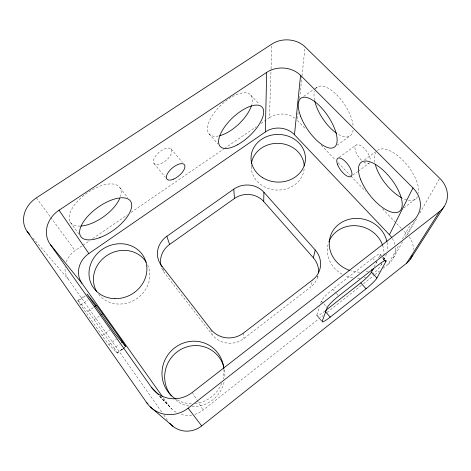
<?xml version="1.0" encoding="UTF-8"?>
<svg xmlns="http://www.w3.org/2000/svg" width="471" height="471" viewBox="0 0 471 471"><rect width="100%" height="100%" fill="white"/><g stroke="black" fill="none" stroke-linecap="round" stroke-linejoin="round"><path stroke-width="0.35" stroke-dasharray="2.35 1.77" d="M260.963 123.508L269.465 117.691L271.037 69.59M271.06 68.86L271.867 44.08M298.125 112.292L297.272 120.288L305.944 129.301M299.597 98.486L301.917 76.685M301.993 75.961L305.09 46.888M161.718 267.911A21.69 20.129 -18.1 0 0 164.456 272.839L212.168 334.64A22.508 21.925 -13.4 0 0 243.972 338.466L310.807 286.933L312.591 279.927M318.031 275.847L317.701 277.142L318.09 275.723A21.972 20.612 11.9 0 1 310.807 286.933M322.17 321.287L316.848 315.034L319.585 306.639M320.727 303.147L321.41 301.046A13.106 2.119 -40.6 0 1 332.832 289.282L372.614 258.273A12.958 2.031 -41.3 0 1 380.009 255.294L383.912 259.492M374.115 266.933L377.059 261.117M378.696 257.878L380.009 255.294M381.192 264.802L381.869 263.524M383.571 260.333L384.589 258.414M383.058 268.276L388.245 264.19L398.925 245.144M402.487 238.797L410.671 224.196M393.314 258.161L402.505 241.976M405.348 236.972L414.368 221.076M416.505 218.927L407.433 234.811L401.828 228.977M419.773 213.204L439.361 178.892M194.782 414.392A24.975 24.015 -60.3 0 0 203.095 410.058L323.071 315.541M327.11 312.355L362.87 284.184M363.447 283.73L374.404 275.093M374.981 274.64L379.597 271.002M403.712 208.064L415.846 198.75M117.267 353.132L122.678 349.105M85.145 296.112L78.357 300.892A8.649 0.389 54 0 0 80.729 305.02L102.089 335.54A8.814 0.4 54.1 0 0 108.878 344.489L116.979 352.897L122.177 349.064M116.979 352.897A8.337 0.359 54.2 0 0 114.123 348.181L119.251 344.419M352.885 175.13L357.589 171.674M358.178 171.238L369.346 163.025M108.878 344.489L116.355 339.026M364.472 159.934L375.534 151.833M102.089 335.54L109.643 330.053M339.055 157.385L356.2 144.986M123.178 348.734L124.815 347.551M337.106 145.203L349.941 136.001M78.357 300.892L87.865 311.396A8.178 0.347 54 0 1 94.176 319.756L99.246 316.118M87.865 311.396L93.558 307.345M80.729 305.02L88.201 299.733M77.856 300.445L84.68 295.635M66.217 262A22.131 19.694 -30.6 0 1 75.13 250.637L82.419 245.65M83.026 245.232L89.708 240.663M92.74 238.585L127.358 214.906M131.003 212.415L223.913 148.848M224.526 148.436L256.1 126.829M303.671 96.367L314.416 89.001M315.017 88.595L317.401 86.958M321.246 145.203L335.523 160.052M338.072 162.701L350.312 175.43M350.824 175.96L365.614 191.332M382.446 208.83L401.316 228.447M159.634 396.235L171.791 408.993M159.852 396.482L170.237 407.356M159.857 396.146L168.883 405.631A24.975 24.015 -60.3 0 0 177.096 412.79M250.778 95.148L259.227 104.097M380.185 254.14L382.635 256.777M383.123 257.307L385.095 259.421M372.614 258.273L378.572 264.731M316.912 315.641L321.387 320.851M209.018 133.811L218.061 144.02M332.832 289.282L336.006 292.897M336.459 293.415L338.726 296M321.41 301.046L323.33 303.271M323.807 303.824L327.162 307.716M32.852 238.061L68.242 279.138L161.665 411.931M171.067 148.966L182.306 162.224M153.952 163.449L165.486 177.408M119.875 187.605L127.876 197.761M36.367 197.867L50.303 216.837M50.738 217.431L75.13 250.637M70.409 222.377L79.034 234.14M163.343 397.836L168.883 405.631M163.778 414.933L167.582 420.338M94.176 319.756L114.123 348.181M192.303 392.414L196.766 399.714M197.143 400.321L203.095 410.058M162.813 268.829L164.456 272.839M210.831 329.771L212.168 334.64M243.525 333.003L243.972 338.466M251.161 164.715L251.184 166.122M191.75 415.092A24.975 24.015 -60.3 0 1 179.922 414.027M395.452 247.881A22.902 20.6 20.8 0 1 388.245 264.19M392.325 238.485A22.902 20.6 20.8 0 1 395.022 245.026M409.128 236.783A22.196 19.782 22.5 0 1 413.461 249.565M269.465 117.691A19.929 17.127 1.7 0 1 294.716 118.068M68.242 279.138A22.131 19.694 -30.6 0 1 65.11 266.851M324.943 311.043A12.169 1.831 -40.4 0 1 316.848 315.034M223.89 369.264A31.645 30.609 -52.8 0 1 223.077 378.925M221.7 383.264A31.645 30.609 -52.8 0 1 195.218 403.565M191.326 403.729A31.645 30.609 -52.8 0 1 177.214 399.891M224.449 369.847A30.78 29.785 -54.9 0 1 224.767 377.93M224.037 382.317A30.78 29.785 -54.9 0 1 191.95 406.396M188.818 406.026A30.78 29.785 -54.9 0 1 176.024 400.403M147.653 264.896A28.796 26.211 -29.2 0 1 135.336 299.562A28.796 26.211 -29.2 0 1 98.651 294.469M386.408 254.052A29.396 26.576 18.8 0 1 383.577 260.122M368.534 271.002A29.396 26.576 18.8 0 1 364.53 271.855M359.714 272.161A29.396 26.576 18.8 0 1 350.636 270.719M387.056 242.4A29.396 26.576 18.8 0 1 387.18 250.707M381.781 263.625A28.619 25.987 19.3 0 1 371.124 274.811M365.543 277.095A28.619 25.987 19.3 0 1 364.177 277.448M359.915 278.125A28.619 25.987 19.3 0 1 356.965 278.226M352.791 277.884A28.619 25.987 19.3 0 1 345.349 275.8M342.099 274.216A28.619 25.987 19.3 0 1 328.428 243.201M382.599 245.226A28.619 25.987 19.3 0 1 383.164 259.898M304.142 168.948A26.535 23.373 2 0 1 275.659 189.99A26.535 23.373 2 0 1 251.243 164.921M80.235 226.086A30.232 14.454 -35.4 0 1 72.134 208.47A30.232 14.454 -35.4 0 1 104.374 184.779A30.232 14.454 -35.4 0 1 120.458 196.537M218.544 135.984A28.466 12.988 -43.7 0 1 209.577 120.582A28.466 12.988 -43.7 0 1 237.319 94.318A28.466 12.988 -43.7 0 1 251.802 104.503M417.524 196.648A30.868 14.265 51.7 0 1 402.199 198.061M374.804 162.318A30.868 14.265 51.7 0 1 375.581 152.681M377.283 150.555A30.868 14.265 51.7 0 1 403.388 160.829A30.868 14.265 51.7 0 1 418.578 193.192M369.682 162.683A11.169 4.934 53.6 0 1 363.742 162.036M361.563 160.287A11.169 4.934 53.6 0 1 354.975 147.129A11.169 4.934 53.6 0 1 363.294 147.505A11.169 4.934 53.6 0 1 370.353 160.688M353.109 130.131A29.426 12.988 56.1 0 1 337.154 133.634M314.563 100.27A29.426 12.988 56.1 0 1 314.428 91.333M315.535 88.789A29.426 12.988 56.1 0 1 336.471 94.642A29.426 12.988 56.1 0 1 353.132 125.751M124.833 347.521L123.214 348.711L124.815 347.527M122.631 349.117L121.542 349.918L122.631 349.129M160.864 163.696A11.216 5.387 -39.8 0 0 171.397 149.36A11.216 5.387 -39.8 0 0 155.613 155.942A11.216 5.387 -39.8 0 0 160.864 163.696"/><path stroke-width="0.71" d="M318.52 272.956A21.972 20.612 11.9 0 0 313.374 257.82L263.707 201.517L263.919 192.25A21.672 19.617 -2.2 0 0 233.769 189.165L166.822 236.307A22.396 20.677 -17.6 0 0 161.435 265.485L161.989 266.822M162.489 396.635L81.93 283.295A22.961 20.624 -30 0 1 88.836 253.563L265.332 131.951L266.686 72.381A24.339 20.282 1 0 1 300.58 75.366L412.961 187.917A27.047 23.579 17.9 0 1 412.096 221.658L192.303 392.414A29.767 28.495 -50.1 0 1 151.338 387.191L50.203 244.349A27.124 23.621 -27.1 0 1 59.04 210.207L266.686 72.381M391.56 237.337A22.902 20.6 20.8 0 0 389.429 234.746L294.469 134.718L300.58 75.366M313.374 257.82L315.205 250.001L263.919 192.25M389.429 234.746L412.961 187.917M325.52 310.583L360.768 282.865A12.028 1.766 -41 0 0 371.495 272.108L373.456 268.229M385.861 261.593A13.017 1.878 -41.2 0 0 378.572 264.731L338.726 296A13.164 1.955 -40.6 0 0 327.162 307.716L322.17 321.287A12.217 1.69 -40.4 0 0 330.183 317.142L366.067 288.758A12.075 1.631 -40.9 0 0 376.906 278.037L385.861 261.593L384.401 260.016M169.743 423.235A24.486 23.409 -65.7 0 0 201.7 425.914L406.626 263.195L439.467 211.603A27.065 23.203 19.2 0 0 439.726 178.256L305.09 46.888A23.838 19.446 1 0 0 271.867 44.08L36.367 197.867A26.971 23.079 -27.4 0 0 27.112 231.396L146.811 402.829L147.923 403.788M410.447 259.074L444.023 206.734M146.811 402.829A30.238 28.819 -55.3 0 0 188.135 408.174L439.467 211.603M121.524 342.747L122.666 341.911L98.563 308.116L86.952 294.034L114.871 333.603L125.904 346.762L122.666 341.911M100.935 314.911L102.625 313.698M94.695 306.533L96.402 305.32M160.964 265.361A21.69 20.129 -18.1 0 1 169.619 244.431L234.476 198.491A21.012 19.134 -2.1 0 1 263.707 201.517M150.278 406.891L172.969 426.343M151.338 387.191L158.356 394.568M371.495 272.108L376.906 278.037M360.768 282.865L366.067 288.758M27.112 231.396L29.979 234.729M325.414 311.596L330.183 317.142M50.203 244.349L81.93 283.295M161.435 265.485L210.643 329.076A23.267 22.584 -12.5 0 0 243.525 333.003L312.591 279.927A22.696 21.189 11.2 0 0 315.205 250.001M188.135 408.174L201.7 425.914M59.04 210.207L88.836 253.563M166.822 236.307L169.619 244.431M233.769 189.165L234.476 198.491M265.332 131.951A20.895 18.145 1.6 0 1 294.469 134.718M412.272 255.57A22.196 19.782 22.5 0 1 406.626 263.195M176.142 399.255A31.645 30.609 -52.8 0 1 176.937 346.232A31.645 30.609 -52.8 0 1 223.837 368.628M171.45 395.981A30.78 29.785 -54.9 0 1 180.911 349.417A30.78 29.785 -54.9 0 1 223.79 366.903M96.643 291.52A28.796 26.211 -29.2 0 1 108.183 254.705A28.796 26.211 -29.2 0 1 146.216 262.217M373.079 269.271A29.396 26.576 18.8 0 1 371.207 270.089M349.482 270.336A29.396 26.576 18.8 0 1 329.529 239.857A29.396 26.576 18.8 0 1 357.589 218.414A29.396 26.576 18.8 0 1 386.921 241.723M328.858 241.959A28.619 25.987 19.3 0 1 355.829 225.709A28.619 25.987 19.3 0 1 382.599 245.226M251.373 163.72A26.535 23.373 2 0 1 278.738 143.349A26.535 23.373 2 0 1 304.225 165.927M119.728 198.479A30.232 14.454 -35.4 0 1 80.965 226.045M251.426 105.745A28.466 12.988 -43.7 0 1 219.845 135.677M401.669 197.785A30.868 14.265 51.7 0 1 375.222 164.202M336.694 133.328A29.426 12.988 56.1 0 1 314.687 100.829M114.9 298.673A29.585 26.818 -28.7 0 0 144.42 258.014A29.585 26.818 -28.7 0 0 94.524 256.925A29.585 26.818 -28.7 0 0 114.9 298.673M262.647 177.685A27.212 23.833 1.9 0 0 305.349 160.54A27.212 23.833 1.9 0 0 266.733 136.59A27.212 23.833 1.9 0 0 262.647 177.685M99.934 237.578A30.527 13.824 -35.7 0 0 130.538 201.146A30.527 13.824 -35.7 0 0 86.487 217.755A30.527 13.824 -35.7 0 0 99.934 237.578M173.664 179.104A11.345 5.104 -39.8 0 0 184.491 164.809A11.345 5.104 -39.8 0 0 168.736 171.709A11.345 5.104 -39.8 0 0 173.664 179.104M237.555 144.756A28.731 12.411 -43.4 0 0 262.206 107.253A28.731 12.411 -43.4 0 0 223.66 128.312A28.731 12.411 -43.4 0 0 237.555 144.756M360.757 179.775A31.092 13.406 51.9 0 0 398.596 211.891A31.092 13.406 51.9 0 0 381.598 168.842A31.092 13.406 51.9 0 0 360.757 179.775M337.566 164.526A11.257 4.58 53.7 0 0 350.742 176.672A11.257 4.58 53.7 0 0 344.831 161.053A11.257 4.58 53.7 0 0 337.566 164.526M300.551 116.096A29.638 12.199 55.9 0 0 334.186 147.293A29.638 12.199 55.9 0 0 318.319 104.65A29.638 12.199 55.9 0 0 300.551 116.096"/></g></svg>
